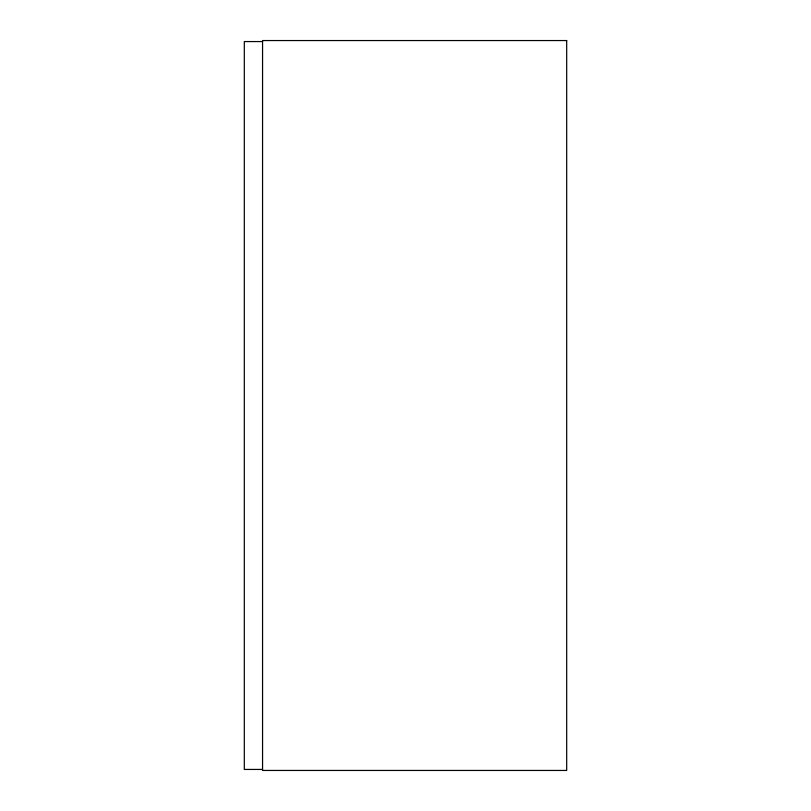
<?xml version="1.0" encoding="UTF-8"?>
<svg xmlns="http://www.w3.org/2000/svg" width="811" height="811" viewBox="0 0 811 811"><rect width="100%" height="100%" fill="white"/><g stroke="black" fill="none" stroke-linecap="round" stroke-linejoin="round"><path stroke-width="1.22" d="M262.561 41.564L244.314 41.564L244.314 769.436L262.561 769.436M566.686 40.55L262.561 40.55L262.561 770.45L566.686 770.45L566.686 40.55"/></g></svg>
